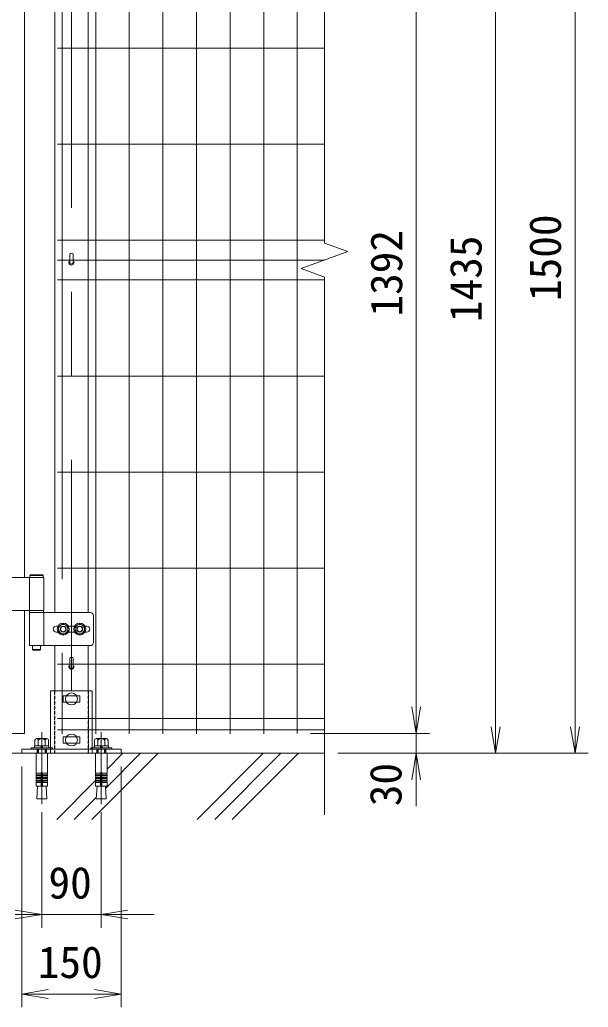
# Model space of a CAD drawing. Units: millimetres, scale not verified. Extents: x -4200 to 4200, y -2970 to 2970.
# Drawn here: x 962 to 1822, y -690 to 802 of the extents above; entities that cross this region are included whole.
import ezdxf
from ezdxf.enums import TextEntityAlignment as Align

# ---------------------------------------------------------------- set-up
doc = ezdxf.new("R2010")
doc.units = ezdxf.units.MM
doc.header["$LTSCALE"] = 20
for name, pattern in [('DASHED', [7.5, 6, -1.5]), ('USER1', [50.8, 31.75, -6.35, 6.35, -6.35]), ('USER3', [0.375, 0.25, -0.125])]:
    doc.linetypes.add(name, pattern=pattern)
for name, color, linetype, lineweight in [('0-1_D-STR1', 1, 'Continuous', 18), ('0-2_D-STR-DIM', 7, 'Continuous', 9), ('0-3_0', 7, 'Continuous', 9), ('0-5_D-STR3', 3, 'Continuous', 13), ('0-6_D-BMK', 2, 'USER1', 13), ('0-8_D-STR2', 7, 'Continuous', 9), ('0-9_D-BGD', 7, 'Continuous', 9), ('0-A_D-DCR-HCH', 7, 'Continuous', 9)]:
    doc.layers.add(name, color=color, linetype=linetype, lineweight=lineweight)
doc.styles.add('ＭＳ ゴシック', font='')
doc.styles.get('ＭＳ ゴシック').set_extended_font_data('MS Gothic')

# ---------------------------------------------------------------- blocks, each defined once
blk = doc.blocks.new('_Open')
at = {"layer": '0-3_0'}
blk.add_line((-20, 3.33), (0, 0), dxfattribs=at)
blk.add_lwpolyline([(-20, -3.33), (0, 0), (-20, 0)], dxfattribs=at)
blk = doc.blocks.new('ベースプレート部品\u3000正面図')
at = {"layer": '0-5_D-STR3'}
for p, q in [((17927, 48401.4), (16666.9, 48401.4)), ((16666.9, 48401.4), (16666.9, 46641.4)), ((17927, 48401.4), (17927, 46641.4)), ((17546.8, 48256.4), (17046.7, 48256.4)), ((17046.7, 48256.4), (17046.7, 48066.4)), ((17546.7, 48066.4), (17046.8, 48066.4)), ((17546.7, 48256.4), (17546.7, 48066.4)), ((17546.8, 47016.4), (17046.7, 47016.4)), ((17046.7, 47016.4), (17046.7, 46826.4)), ((17546.7, 47016.4), (17546.7, 46826.4)), ((15797, 46641.4), (18797, 46641.4)), ((17546.7, 46826.4), (17046.8, 46826.4)), ((18797, 46641.4), (18797, 46521.4))]:
    blk.add_line(p, q, dxfattribs=at)
at = {"layer": '0-5_D-STR3', "linetype": 'DASHED'}
for p, q in [((16786.9, 48401.4), (16786.9, 46521.4)), ((17806.9, 46521.4), (17806.9, 48401.4)), ((16258.9, 46641.4), (16258.9, 46521.4)), ((16538.7, 46641.4), (16538.7, 46521.4)), ((16666.9, 46641.4), (16666.9, 46521.4)), ((17927, 46641.4), (17927, 46521.4)), ((18058.7, 46641.4), (18058.7, 46521.4)), ((18338.7, 46641.4), (18338.7, 46521.4))]:
    blk.add_line(p, q, dxfattribs=at)
at = {"layer": '0-5_D-STR3'}
blk.add_lwpolyline([(15797, 46641.4), (15797, 46521.4), (18797, 46521.4)], dxfattribs=at)

msp = doc.modelspace()

# ---------------------------------------------------------------- linework, layer by layer
at = {"layer": '0-1_D-STR1'}
for p, q in [((969.65, 1020.51), (969.65, -40.99)), ((1015.65, 967.51), (1015.65, -93.99)), ((1065.65, 967.51), (1065.65, -93.99)), ((969.65, -90.99), (969.65, -276.49)), ((1015.65, -143.99), (1015.65, -212.49)), ((1065.65, -143.99), (1065.65, -212.49)), ((929.65, -276.49), (969.65, -276.49)), ((1065.65, -306.49), (1015.65, -306.49))]:
    msp.add_line(p, q, dxfattribs=at)
at = {"layer": '0-1_D-STR1', "linetype": 'USER3'}
for p, q in [((1015.65, -212.49), (1015.65, -306.49)), ((1065.65, -212.49), (1065.65, -306.49))]:
    msp.add_line(p, q, dxfattribs=at)
at = {"layer": '0-1_D-STR1'}
for centre in [(1040.65, 435.01), (1040.65, -175.49)]:
    msp.add_arc(centre, 4, 162.5424, 17.4576, dxfattribs=at)
at = {"layer": '0-2_D-STR-DIM'}
for p, q in [((1801.57, 1153.51), (1801.57, -266.49)), ((1561.57, 1075.51), (1561.57, -236.49)), ((1681.57, -266.49), (1681.57, 1088.51)), ((1561.57, -236.49), (1561.57, -196.49)), ((1401.84, -276.49), (1581.57, -276.49)), ((1401.84, -276.49), (1581.57, -276.49)), ((1561.57, -306.49), (1561.57, -276.49)), ((1443.02, -306.49), (1821.57, -306.49)), ((1443.02, -306.49), (1581.57, -306.49)), ((1443.02, -306.49), (1701.57, -306.49)), ((965.65, -326.49), (965.65, -690.32)), ((1115.65, -326.49), (1115.65, -690.32)), ((1561.57, -346.49), (1561.57, -386.49)), ((995.65, -395.59), (995.65, -570.32)), ((1085.65, -395.59), (1085.65, -570.32)), ((995.65, -550.32), (1085.65, -550.32)), ((1125.65, -550.32), (1165.65, -550.32)), ((1005.65, -670.32), (1075.65, -670.32))]:
    msp.add_line(p, q, dxfattribs=at)
at = {"layer": '0-5_D-STR3'}
for p, q in [((1038.05, 447.18), (1038.05, 435.01)), ((1043.25, 447.18), (1043.25, 435.01)), ((998.65, -40.99), (934.65, -40.99)), ((977.05, -40.99), (977.05, -90.99)), ((978.85, -36.99), (977.85, -37.99)), ((977.85, -37.99), (977.85, -40.99)), ((997.85, -40.99), (977.85, -40.99)), ((996.85, -36.99), (978.85, -36.99)), ((997.85, -37.99), (997.85, -40.99)), ((998.65, -40.99), (998.65, -90.99)), ((934.65, -90.99), (998.65, -90.99)), ((977.05, -93.99), (1069.05, -93.99)), ((977.05, -93.99), (977.05, -143.99)), ((977.35, -90.99), (998.35, -90.99)), ((977.35, -90.99), (977.35, -93.99)), ((977.35, -93.99), (998.35, -93.99)), ((998.35, -90.99), (998.35, -93.99)), ((998.65, -93.99), (998.65, -143.99)), ((1074.05, -98.99), (1074.05, -138.99)), ((1013.15, -118.99), (1013.35, -118.99)), ((1017.65, -114.49), (1020.36, -114.49)), ((1035.95, -114.49), (1045.36, -114.49)), ((1060.95, -114.49), (1063.65, -114.49)), ((1068.15, -118.99), (1068.35, -118.99)), ((1017.65, -123.49), (1020.36, -123.49)), ((1035.95, -123.49), (1045.36, -123.49)), ((1060.95, -123.49), (1063.65, -123.49)), ((1069.05, -143.99), (977.05, -143.99)), ((981.85, -143.99), (981.85, -149.99)), ((993.85, -143.99), (993.85, -149.99)), ((993.85, -149.99), (981.85, -149.99)), ((982.85, -150.99), (981.85, -149.99)), ((992.85, -150.99), (982.85, -150.99)), ((992.85, -150.99), (993.85, -149.99)), ((1038.05, -163.32), (1038.05, -175.49)), ((1043.25, -163.32), (1043.25, -175.49)), ((987.09, -306.49), (1004.39, -306.49)), ((1077.09, -306.49), (1094.39, -306.49))]:
    msp.add_line(p, q, dxfattribs=at)
at = {"layer": '0-5_D-STR3', "lineweight": 18}
for p, q in [((979.74, -298.19), (979.74, -300.49)), ((1011.74, -298.19), (979.74, -298.19)), ((1006.49, -295.19), (984.99, -295.19)), ((984.99, -295.19), (984.99, -298.19)), ((984.99, -298.19), (1006.49, -298.19)), ((985.35, -286.89), (985.35, -295.19)), ((985.35, -295.19), (1006.13, -295.19)), ((1003.54, -284.39), (987.95, -284.39)), ((989.74, -284.39), (1001.74, -284.39)), ((990.55, -295.19), (990.55, -286.89)), ((994.24, -295.19), (995.05, -298.19)), ((997.24, -298.19), (996.44, -295.19)), ((1000.94, -295.19), (1000.94, -286.89)), ((1006.13, -295.19), (1006.13, -286.89)), ((1006.49, -298.19), (1006.49, -295.19)), ((1011.74, -300.49), (1011.74, -298.19)), ((1069.74, -298.19), (1069.74, -300.49)), ((1101.74, -298.19), (1069.74, -298.19)), ((1096.49, -295.19), (1074.99, -295.19)), ((1074.99, -295.19), (1074.99, -298.19)), ((1074.99, -298.19), (1096.49, -298.19)), ((1075.34, -286.89), (1075.34, -295.19)), ((1075.34, -295.19), (1096.13, -295.19)), ((1093.53, -284.39), (1077.94, -284.39)), ((1079.74, -284.39), (1091.74, -284.39)), ((1080.54, -295.19), (1080.54, -286.89)), ((1084.24, -295.19), (1085.04, -298.19)), ((1087.24, -298.19), (1086.43, -295.19)), ((1090.93, -295.19), (1090.93, -286.89)), ((1096.13, -295.19), (1096.13, -286.89)), ((1096.49, -298.19), (1096.49, -295.19)), ((1101.74, -300.49), (1101.74, -298.19)), ((979.74, -300.49), (1011.74, -300.49)), ((987.09, -306.49), (987.09, -336.53)), ((989.75, -300.49), (989.75, -306.49)), ((990.83, -306.49), (990.83, -300.49)), ((1000.67, -306.49), (1000.67, -300.49)), ((1001.75, -306.49), (1001.75, -300.49)), ((1004.39, -306.49), (1004.39, -336.53)), ((1069.74, -300.49), (1101.74, -300.49)), ((1077.09, -306.49), (1077.09, -336.53)), ((1079.74, -300.49), (1079.74, -306.49)), ((1080.82, -306.49), (1080.82, -300.49)), ((1090.66, -306.49), (1090.66, -300.49)), ((1091.74, -306.49), (1091.74, -300.49)), ((1094.39, -306.49), (1094.39, -336.53)), ((994.74, -336.53), (987.09, -336.53)), ((987.09, -339.03), (987.53, -336.57)), ((987.09, -339.03), (994.74, -339.03)), ((987.09, -339.03), (987.09, -340.53)), ((987.09, -340.53), (994.74, -340.53)), ((987.09, -343.03), (987.53, -340.57)), ((987.09, -343.03), (994.74, -343.03)), ((987.09, -343.03), (987.09, -344.53)), ((994.74, -336.53), (994.74, -356.49)), ((996.74, -336.53), (1004.39, -336.53)), ((996.74, -336.53), (996.74, -356.49)), ((1004.39, -339.03), (996.74, -339.03)), ((1004.39, -340.53), (996.74, -340.53)), ((1004.39, -343.03), (996.74, -343.03)), ((1004.39, -339.03), (1003.96, -336.57)), ((1004.39, -343.03), (1003.96, -340.57)), ((1004.39, -339.03), (1004.39, -340.53)), ((1004.39, -343.03), (1004.39, -344.53)), ((1084.74, -336.53), (1077.09, -336.53)), ((1077.09, -339.03), (1077.52, -336.57)), ((1077.09, -339.03), (1084.74, -339.03)), ((1077.09, -339.03), (1077.09, -340.53)), ((1077.09, -340.53), (1084.74, -340.53)), ((1077.09, -343.03), (1077.52, -340.57)), ((1077.09, -343.03), (1084.74, -343.03)), ((1077.09, -343.03), (1077.09, -344.53)), ((1084.74, -336.53), (1084.74, -356.49)), ((1086.74, -336.53), (1094.39, -336.53)), ((1086.74, -336.53), (1086.74, -356.49)), ((1094.39, -339.03), (1086.74, -339.03)), ((1094.39, -340.53), (1086.74, -340.53)), ((1094.39, -343.03), (1086.74, -343.03)), ((1094.39, -339.03), (1093.95, -336.57)), ((1094.39, -343.03), (1093.95, -340.57)), ((1094.39, -339.03), (1094.39, -340.53)), ((1094.39, -343.03), (1094.39, -344.53)), ((987.09, -344.53), (994.74, -344.53)), ((987.09, -347.03), (987.53, -344.57)), ((987.09, -347.03), (994.74, -347.03)), ((987.09, -347.03), (987.09, -348.53)), ((987.09, -350.99), (987.53, -348.53)), ((987.09, -348.53), (994.74, -348.53)), ((987.09, -350.99), (994.74, -350.99)), ((987.09, -350.99), (987.09, -356.49)), ((987.09, -356.49), (1004.39, -356.49)), ((989.25, -356.49), (988.16, -375.59)), ((1004.39, -344.53), (996.74, -344.53)), ((1004.39, -347.03), (996.74, -347.03)), ((1004.39, -348.53), (996.74, -348.53)), ((1004.39, -350.99), (996.74, -350.99)), ((1002.24, -356.49), (1003.32, -375.59)), ((1004.39, -347.03), (1003.96, -344.57)), ((1004.39, -350.99), (1003.96, -348.53)), ((1004.39, -347.03), (1004.39, -348.53)), ((1004.39, -350.99), (1004.39, -356.49)), ((1077.09, -344.53), (1084.74, -344.53)), ((1077.09, -347.03), (1077.52, -344.57)), ((1077.09, -347.03), (1084.74, -347.03)), ((1077.09, -347.03), (1077.09, -348.53)), ((1077.09, -350.99), (1077.52, -348.53)), ((1077.09, -348.53), (1084.74, -348.53)), ((1077.09, -350.99), (1084.74, -350.99)), ((1077.09, -350.99), (1077.09, -356.49)), ((1077.09, -356.49), (1094.39, -356.49)), ((1079.24, -356.49), (1078.16, -375.59)), ((1094.39, -344.53), (1086.74, -344.53)), ((1094.39, -347.03), (1086.74, -347.03)), ((1094.39, -348.53), (1086.74, -348.53)), ((1094.39, -350.99), (1086.74, -350.99)), ((1092.23, -356.49), (1093.31, -375.59)), ((1094.39, -347.03), (1093.95, -344.57)), ((1094.39, -350.99), (1093.95, -348.53)), ((1094.39, -347.03), (1094.39, -348.53)), ((1094.39, -350.99), (1094.39, -356.49)), ((1003.32, -375.59), (988.16, -375.59)), ((1093.31, -375.59), (1078.16, -375.59))]:
    msp.add_line(p, q, dxfattribs=at)
at = {"layer": '0-5_D-STR3'}
msp.add_lwpolyline([(996.85, -36.99), (997.85, -37.99), (977.85, -37.99)], dxfattribs=at)
for points in [[(1028.15, -110.89), (1021.14, -114.94), (1021.14, -123.04), (1028.15, -127.09), (1035.17, -123.04), (1035.17, -114.94)], [(1053.15, -110.89), (1046.14, -114.94), (1046.14, -123.04), (1053.15, -127.09), (1060.17, -123.04), (1060.17, -114.94)]]:
    msp.add_lwpolyline(points, close=True, dxfattribs=at)
for centre, radius in [((1028.15, -118.99), 9), ((1028.15, -118.99), 7.03), ((1028.15, -118.99), 4.5), ((1028.15, -118.99), 4.5), ((1028.15, -118.99), 4.5), ((1028.15, -118.99), 4), ((1053.15, -118.99), 9), ((1053.15, -118.99), 7.03), ((1053.15, -118.99), 4.5), ((1053.15, -118.99), 4.5), ((1053.15, -118.99), 4.5), ((1053.15, -118.99), 4), ((1040.64, -224.5), 9), ((1040.64, -286.5), 9)]:
    msp.add_circle(centre, radius, dxfattribs=at)
for centre, radius, start, end in [((1040.65, 435.01), 2.6, 180, 0), ((1069.05, -98.99), 5, 0, 90), ((1017.65, -118.99), 4.5, 90, 180), ((1017.65, -118.99), 4.5, 180, 270), ((1063.65, -118.99), 4.5, 0, 90), ((1063.65, -118.99), 4.5, 270, 0), ((1069.05, -138.99), 5, 270, 0), ((1040.65, -175.49), 2.6, 180, 0)]:
    msp.add_arc(centre, radius, start, end, dxfattribs=at)
at = {"layer": '0-5_D-STR3', "lineweight": 18}
for centre, radius, start, end in [((987.95, -286.99), 2.6, 2.20423, 177.79577), ((995.74, -291.04), 6.65, 38.61324, 141.38676), ((1003.54, -286.99), 2.6, 2.20423, 177.79577), ((1077.94, -286.99), 2.6, 2.20423, 177.79577), ((1085.74, -291.04), 6.65, 38.61324, 141.38676), ((1093.53, -286.99), 2.6, 2.20423, 177.79577), ((995.74, -336.53), 1, 0, 180), ((1085.74, -336.53), 1, 0, 180)]:
    msp.add_arc(centre, radius, start, end, dxfattribs=at)
at = {"layer": '0-5_D-STR3'}
for centre in [(1040.65, 447.16), (1040.65, -163.34)]:
    msp.add_ellipse(centre, major_axis=(-2.6, 0), ratio=0.649974, start_param=3.1415927, end_param=6.2831853, dxfattribs=at)
at = {"layer": '0-6_D-BMK'}
for p, q in [((1040.65, 1152.51), (1040.65, -212.49)), ((995.74, -274.59), (995.74, -383.59)), ((1085.74, -274.59), (1085.74, -383.59))]:
    msp.add_line(p, q, dxfattribs=at)
at = {"layer": '0-8_D-STR2'}
for p, q in [((1423.02, 464.11), (1423.02, 1256.51)), ((1077.26, 1192.96), (1077.26, -277.04)), ((1128.03, 1192.96), (1128.03, -277.04)), ((1178.8, 1192.96), (1178.8, -277.04)), ((1229.57, 1192.96), (1229.57, -277.04)), ((1280.34, 1192.96), (1280.34, -277.04)), ((1331.11, 1192.96), (1331.11, -277.04)), ((1381.84, 1193.51), (1381.84, -276.49)), ((1026.49, 920.63), (1026.49, -43.72)), ((1019.49, 758.71), (1423.02, 758.71)), ((1019.49, 613.58), (1423.02, 613.58)), ((1019.49, 468.46), (1423.02, 468.46)), ((1458.26, 451.28), (1423.02, 464.11)), ((1387.79, 425.63), (1458.26, 451.28)), ((1019.49, 438.46), (1423.02, 438.46)), ((1423.02, 412.8), (1387.79, 425.63)), ((1019.49, 408.46), (1423.02, 408.46)), ((1423.02, -399.49), (1423.02, 412.8)), ((1019.49, 263.33), (1423.02, 263.33)), ((1019.49, 118.21), (1423.02, 118.21)), ((1019.49, -26.92), (1423.02, -26.92)), ((1026.49, -154.79), (1026.49, -277.04)), ((1019.49, -172.04), (1423.02, -172.04)), ((1019.49, -254.19), (1423.02, -254.19)), ((1019.49, -271.19), (1423.02, -271.19))]:
    msp.add_line(p, q, dxfattribs=at)
at = {"layer": '0-9_D-BGD'}
msp.add_line((1423.02, -306.49), (21.65, -306.49), dxfattribs=at)
at = {"layer": '0-A_D-DCR-HCH'}
for p, q in [((1071.47, -406.49), (1171.46, -306.49)), ((1092.38, -359.07), (1144.95, -306.49)), ((1094.39, -330.54), (1118.43, -306.49)), ((1230.56, -406.49), (1330.56, -306.49)), ((1257.08, -406.49), (1357.08, -306.49)), ((1283.6, -406.49), (1383.6, -306.49)), ((1018.43, -406.49), (1077.09, -347.84)), ((1044.95, -406.49), (1078.2, -373.24))]:
    msp.add_line(p, q, dxfattribs=at)

# ---------------------------------------------------------------- block references
at = {"layer": '0-2_D-STR-DIM'}
for name, p, xscale, yscale in [('ベースプレート部品\u3000正面図', (175.8, -2632.57), 0.05, 0.05), ('_Open', (995.65, -550.32), 2, 2), ('_Open', (1115.65, -670.32), 2, 2)]:
    msp.add_blockref(name, p, dxfattribs=dict(at, xscale=xscale, yscale=yscale))
at = {"layer": '0-2_D-STR-DIM', "xscale": 2, "yscale": 2}
for p, rotation in [((1561.57, -276.49), 270), ((1561.57, -276.49), 270), ((1681.57, -306.49), 270), ((1801.57, -306.49), 270), ((1561.57, -306.49), 90), ((1085.65, -550.32), 180), ((965.65, -670.32), 180)]:
    msp.add_blockref('_Open', p, dxfattribs=dict(at, rotation=rotation))

# ---------------------------------------------------------------- texts
at = {"layer": '0-2_D-STR-DIM', "style": 'ＭＳ ゴシック'}
for s, p in [('1500', (1794.82, 376.61)), ('1392', (1554.82, 353.13)), ('1435', (1674.82, 344.76)), ('30', (1553.86, -386.62))]:
    msp.add_text(s, height=48.09, rotation=90, dxfattribs=at).set_placement(p, align=Align.BOTTOM_LEFT)
for s, p in [('90', (1005.9, -540.66)), ('150', (989.73, -660.66))]:
    msp.add_text(s, height=48.09, dxfattribs=at).set_placement(p, align=Align.BOTTOM_LEFT)

doc.saveas('drawing.dxf')
